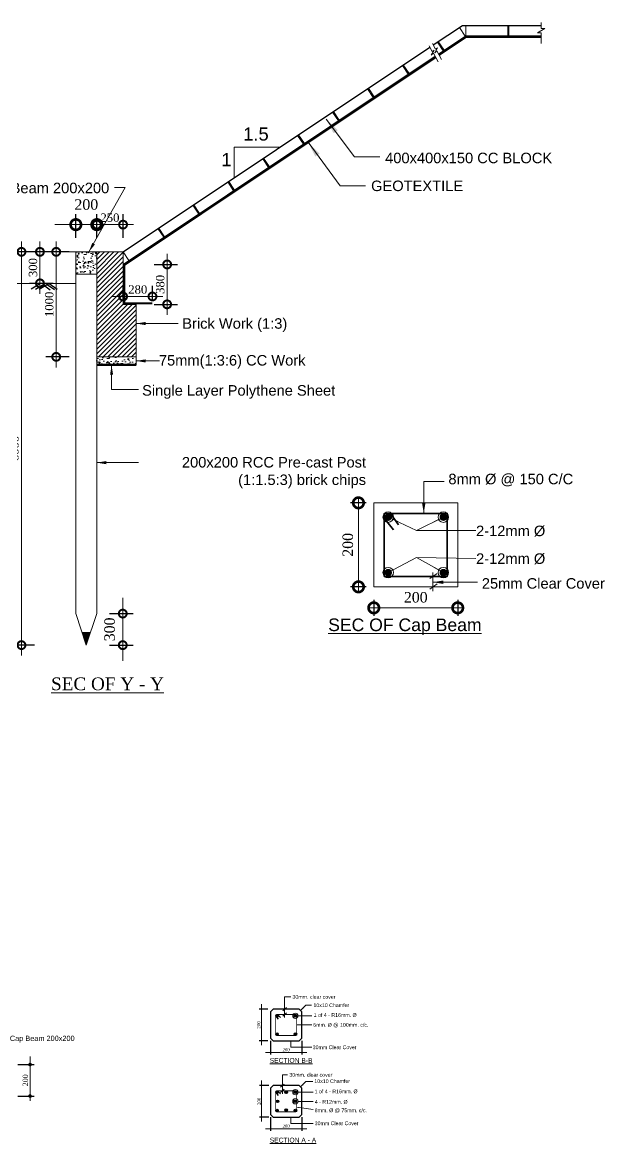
# Model space of a CAD drawing. Header units: millimetres. Extents: x -68595 to 8963, y 185076 to 197058.
# Drawn here: x -16669 to -11122, y 185174 to 195850 of the extents above; entities that cross this region are included whole.
import ezdxf

# ---------------------------------------------------------------- set-up
doc = ezdxf.new("R2010")
doc.units = ezdxf.units.MM
doc.header["$LTSCALE"] = 150
doc.header["$PDMODE"] = 35
for name, color, linetype, lineweight in [('Ber', 12, 'Continuous', 30), ('Dimision', 4, 'Continuous', 9), ('Hatching', 35, 'Continuous', 18), ('Rod', 12, 'Continuous', 35), ('Structue', 7, 'Continuous', 18), ('Text', 7, 'Continuous', 15)]:
    doc.layers.add(name, color=color, linetype=linetype, lineweight=lineweight)
doc.layers.add('Ber-1', color=12, linetype='Continuous')
doc.layers.add('Pile', color=7, linetype='Continuous')
doc.styles.add('AR', font='arial.ttf', dxfattribs={"width": 0.85})
doc.styles.add('ROMANS', font='arial.ttf', dxfattribs={"height": 200})
doc.styles.get("Standard").update_dxf_attribs({"font": 'times.ttf'})
doc.dimstyles.new('ISO-25', dxfattribs={"dimtxt": 75, "dimasz": 50, "dimexe": 75, "dimexo": 45.625, "dimgap": 20, "dimtad": 1, "dimtoh": 1, "dimdec": 1, "dimdsep": 46, "dimtxsty": 'Standard', "dimblk": 'DOT', "dimcen": 300, "dimclrd": 256, "dimclre": 256, "dimclrt": 256, "dimadec": 0, "dimazin": 0, "dimtfac": 1, "dimtdec": 1, "dimtix": 1, "dimtmove": 0, "dimatfit": 3, "dimfxl": 75, "dimlwd": -1, "dimarcsym": 0})

# ---------------------------------------------------------------- blocks, each defined once
blk = doc.blocks.new('_DotSmall')
at = {"color": 0, "linetype": 'ByBlock', "const_width": 0.5}
blk.add_lwpolyline([(-0.0625, 0, 1), (0.0625, 0, 1)], format="xyb", close=True, dxfattribs=at)
blk = doc.blocks.new('*D40')
at = {"layer": 'Defpoints', "color": 0, "transparency": 16777216}
for p in [(-16160, 193924), (-16160, 193665), (-15960, 193665)]:
    blk.add_point(p, dxfattribs=at)
at = {"layer": 'Dimision', "lineweight": -2, "transparency": 16777216}
for p, q in [((-16160, 193799), (-16160, 194024)), ((-15960, 193799), (-15960, 194024))]:
    blk.add_line(p, q, dxfattribs=at)
at = {"layer": 'Dimision', "transparency": 16777216}
for p, q in [((-16160, 193924), (-16360, 193924)), ((-15960, 193924), (-16160, 193924)), ((-15960, 193924), (-15760, 193924))]:
    blk.add_line(p, q, dxfattribs=at)
at = {"layer": 'Dimision', "transparency": 16777216, "xscale": 200, "yscale": 200, "zscale": 200}
blk.add_blockref('_DotSmall', (-16160, 193924), dxfattribs=at)
at = {"layer": 'Dimision', "transparency": 16777216, "xscale": 200, "yscale": 200, "zscale": 200, "rotation": 180}
blk.add_blockref('_DotSmall', (-15960, 193924), dxfattribs=at)
at = {"layer": 'Dimision', "transparency": 16777216, "insert": (-16060, 194115), "char_height": 100, "attachment_point": 5}
blk.add_mtext('200', dxfattribs=at)
blk = doc.blocks.new('*D57')
at = {"layer": 'Defpoints', "color": 0, "transparency": 16777216}
for p in [(-15710, 193924), (-15960, 193665), (-15710, 193665)]:
    blk.add_point(p, dxfattribs=at)
at = {"layer": 'Dimision', "lineweight": -2, "transparency": 16777216}
for p, q in [((-15960, 193799), (-15960, 194024)), ((-15710, 193799), (-15710, 194024))]:
    blk.add_line(p, q, dxfattribs=at)
at = {"layer": 'Dimision', "transparency": 16777216}
blk.add_line((-16060, 193924), (-15610, 193924), dxfattribs=at)
at = {"layer": 'Dimision', "transparency": 16777216, "xscale": 150, "yscale": 150, "zscale": 150, "rotation": 180}
blk.add_blockref('_DotSmall', (-15960, 193924), dxfattribs=at)
at = {"layer": 'Dimision', "transparency": 16777216, "xscale": 150, "yscale": 150, "zscale": 150}
blk.add_blockref('_DotSmall', (-15710, 193924), dxfattribs=at)
at = {"layer": 'Dimision', "transparency": 16777216, "insert": (-15835, 193990), "char_height": 80, "attachment_point": 5}
blk.add_mtext('250', dxfattribs=at)
blk = doc.blocks.new('_Dot')
at = {"color": 0, "linetype": 'ByBlock', "lineweight": -2}
blk.add_line((-0.5, 0), (-1, 0), dxfattribs=at)
at = {"color": 0, "linetype": 'ByBlock', "const_width": 0.5}
blk.add_lwpolyline([(-0.25, 0, 1), (0.25, 0, 1)], format="xyb", close=True, dxfattribs=at)
blk = doc.blocks.new('*D54')
at = {"layer": 'Defpoints', "color": 0, "transparency": 16777216}
for p in [(-16000, 193665), (-16347, 192665), (-16000, 192665)]:
    blk.add_point(p, dxfattribs=at)
at = {"layer": 'Dimision', "lineweight": -2, "transparency": 16777216}
for p, q in [((-16222, 193665), (-16447, 193665)), ((-16222, 192665), (-16447, 192665))]:
    blk.add_line(p, q, dxfattribs=at)
at = {"layer": 'Dimision', "transparency": 16777216}
blk.add_line((-16347, 193765), (-16347, 192565), dxfattribs=at)
at = {"layer": 'Dimision', "transparency": 16777216, "xscale": 150, "yscale": 150, "zscale": 150}
for p, rotation in [((-16347, 193665), 90), ((-16347, 192665), 270)]:
    blk.add_blockref('_DotSmall', p, dxfattribs=dict(at, rotation=rotation))
at = {"layer": 'Dimision', "transparency": 16777216, "insert": (-16413, 193165), "char_height": 80, "attachment_point": 5, "rotation": 90}
blk.add_mtext('1000', dxfattribs=at)
blk = doc.blocks.new('*D45')
at = {"layer": 'Defpoints', "color": 0, "transparency": 16777216}
for p in [(-15960, 190220), (-16060, 189920), (-15713, 189920)]:
    blk.add_point(p, dxfattribs=at)
at = {"layer": 'Dimision', "transparency": 16777216}
for p, q in [((-15713, 190220), (-15713, 190370)), ((-15713, 190220), (-15713, 189920)), ((-15713, 189920), (-15713, 189770))]:
    blk.add_line(p, q, dxfattribs=at)
at = {"layer": 'Dimision', "lineweight": -2, "transparency": 16777216}
for p, q in [((-15838, 190220), (-15613, 190220)), ((-15838, 189920), (-15613, 189920))]:
    blk.add_line(p, q, dxfattribs=at)
at = {"layer": 'Dimision', "transparency": 16777216, "xscale": 150, "yscale": 150, "zscale": 150}
for p, rotation in [((-15713, 190220), 270), ((-15713, 189920), 90)]:
    blk.add_blockref('_DotSmall', p, dxfattribs=dict(at, rotation=rotation))
at = {"layer": 'Dimision', "transparency": 16777216, "insert": (-15838, 190070), "char_height": 100, "attachment_point": 5, "rotation": 90}
blk.add_mtext('300', dxfattribs=at)
blk = doc.blocks.new('*D46')
at = {"layer": 'Defpoints', "color": 0, "transparency": 16777216}
for p in [(-16171, 193665), (-16502, 193365), (-16171, 193365)]:
    blk.add_point(p, dxfattribs=at)
at = {"layer": 'Dimision', "lineweight": -2, "transparency": 16777216}
for p, q in [((-16377, 193665), (-16602, 193665)), ((-16377, 193365), (-16602, 193365))]:
    blk.add_line(p, q, dxfattribs=at)
at = {"layer": 'Dimision', "transparency": 16777216}
blk.add_line((-16502, 193765), (-16502, 193265), dxfattribs=at)
at = {"layer": 'Dimision', "transparency": 16777216, "xscale": 150, "yscale": 150, "zscale": 150}
for p, rotation in [((-16502, 193665), 90), ((-16502, 193365), 270)]:
    blk.add_blockref('_DotSmall', p, dxfattribs=dict(at, rotation=rotation))
at = {"layer": 'Dimision', "transparency": 16777216, "insert": (-16568, 193515), "char_height": 80, "attachment_point": 5, "rotation": 90}
blk.add_mtext('300', dxfattribs=at)
blk = doc.blocks.new('*D50')
at = {"layer": 'Defpoints', "color": 0, "transparency": 16777216}
for p in [(-16304, 193665), (-16678, 189920), (-16304, 189920)]:
    blk.add_point(p, dxfattribs=at)
at = {"layer": 'Dimision', "lineweight": -2, "transparency": 16777216}
for p, q in [((-16553, 193665), (-16778, 193665)), ((-16553, 189920), (-16778, 189920))]:
    blk.add_line(p, q, dxfattribs=at)
at = {"layer": 'Dimision', "transparency": 16777216}
blk.add_line((-16678, 193765), (-16678, 189820), dxfattribs=at)
at = {"layer": 'Dimision', "transparency": 16777216, "xscale": 150, "yscale": 150, "zscale": 150}
for p, rotation in [((-16678, 193665), 90), ((-16678, 189920), 270)]:
    blk.add_blockref('_DotSmall', p, dxfattribs=dict(at, rotation=rotation))
at = {"layer": 'Dimision', "transparency": 16777216, "insert": (-16744, 191792), "char_height": 80, "attachment_point": 5, "rotation": 90}
blk.add_mtext('6000', dxfattribs=at)
blk = doc.blocks.new('*D56')
at = {"layer": 'Defpoints', "color": 0, "ltscale": 10, "transparency": 16777216}
for p in [(-13321, 190475), (-12521, 190475), (-13321, 190275)]:
    blk.add_point(p, dxfattribs=at)
at = {"layer": 'Dimision', "ltscale": 10, "transparency": 16777216}
blk.add_line((-12461, 190275), (-13381, 190275), dxfattribs=at)
at = {"layer": 'Dimision', "lineweight": -2, "ltscale": 10, "transparency": 16777216}
for p, q in [((-13321, 190350), (-13321, 190200)), ((-12521, 190350), (-12521, 190200))]:
    blk.add_line(p, q, dxfattribs=at)
at = {"layer": 'Dimision', "ltscale": 10, "transparency": 16777216, "xscale": 200, "yscale": 200, "zscale": 200, "rotation": 180}
blk.add_blockref('_DotSmall', (-13321, 190275), dxfattribs=at)
at = {"layer": 'Dimision', "ltscale": 10, "transparency": 16777216, "xscale": 200, "yscale": 200, "zscale": 200}
blk.add_blockref('_DotSmall', (-12521, 190275), dxfattribs=at)
at = {"layer": 'Dimision', "ltscale": 10, "transparency": 16777216, "insert": (-12921, 190375), "char_height": 100, "attachment_point": 5}
blk.add_mtext('200', dxfattribs=at)
blk = doc.blocks.new('*D59')
at = {"layer": 'Defpoints', "color": 0, "ltscale": 10, "transparency": 16777216}
for p in [(-13321, 191275), (-13467, 190475), (-13321, 190475)]:
    blk.add_point(p, dxfattribs=at)
at = {"layer": 'Dimision', "ltscale": 10, "transparency": 16777216}
blk.add_line((-13467, 191335), (-13467, 190415), dxfattribs=at)
at = {"layer": 'Dimision', "lineweight": -2, "ltscale": 10, "transparency": 16777216}
for p, q in [((-13392, 191275), (-13542, 191275)), ((-13392, 190475), (-13542, 190475))]:
    blk.add_line(p, q, dxfattribs=at)
at = {"layer": 'Dimision', "ltscale": 10, "transparency": 16777216, "xscale": 200, "yscale": 200, "zscale": 200}
for p, rotation in [((-13467, 191275), 90), ((-13467, 190475), 270)]:
    blk.add_blockref('_DotSmall', p, dxfattribs=dict(at, rotation=rotation))
at = {"layer": 'Dimision', "ltscale": 10, "transparency": 16777216, "insert": (-13568, 190875), "char_height": 100, "attachment_point": 5, "rotation": 90}
blk.add_mtext('200', dxfattribs=at)
blk = doc.blocks.new('*D65')
at = {"layer": 'Defpoints', "color": 0, "ltscale": 5, "transparency": 16777216}
for p in [(-16763, 185926), (-16763, 185626), (-16596, 185626)]:
    blk.add_point(p, dxfattribs=at)
at = {"layer": 'Dimision', "lineweight": -2, "ltscale": 5, "transparency": 16777216}
for p, q in [((-16713, 185926), (-16556, 185926)), ((-16713, 185626), (-16556, 185626))]:
    blk.add_line(p, q, dxfattribs=at)
at = {"layer": 'Dimision', "ltscale": 5, "transparency": 16777216}
blk.add_line((-16596, 185891), (-16596, 185661), dxfattribs=at)
at = {"layer": 'Dimision', "ltscale": 5, "transparency": 16777216, "xscale": 35, "yscale": 35, "zscale": 35}
for p, rotation in [((-16596, 185926), 90), ((-16596, 185626), 270)]:
    blk.add_blockref('_Dot', p, dxfattribs=dict(at, rotation=rotation))
at = {"layer": 'Dimision', "ltscale": 5, "transparency": 16777216, "insert": (-16641, 185776), "char_height": 50, "attachment_point": 5, "rotation": 90}
blk.add_mtext('200', dxfattribs=at)
blk = doc.blocks.new('*D68')
at = {"layer": 'Defpoints', "color": 0, "ltscale": 5, "transparency": 16777216}
for p in [(-14282, 186453), (-14392, 186153), (-14282, 186153)]:
    blk.add_point(p, dxfattribs=at)
at = {"layer": 'Dimision', "lineweight": -2, "ltscale": 5, "transparency": 16777216}
for p, q in [((-14332, 186453), (-14412, 186453)), ((-14332, 186153), (-14412, 186153))]:
    blk.add_line(p, q, dxfattribs=at)
at = {"layer": 'Dimision', "ltscale": 5, "transparency": 16777216}
blk.add_line((-14392, 186438), (-14392, 186168), dxfattribs=at)
at = {"layer": 'Dimision', "ltscale": 5, "transparency": 16777216, "xscale": 15, "yscale": 15, "zscale": 15}
for p, rotation in [((-14392, 186453), 90), ((-14392, 186153), 270)]:
    blk.add_blockref('_Dot', p, dxfattribs=dict(at, rotation=rotation))
at = {"layer": 'Dimision', "ltscale": 5, "transparency": 16777216, "insert": (-14418, 186303), "char_height": 30, "attachment_point": 5, "rotation": 90}
blk.add_mtext('200', dxfattribs=at)
blk = doc.blocks.new('*D69')
at = {"layer": 'Defpoints', "color": 0, "ltscale": 5, "transparency": 16777216}
for p in [(-14306, 186203), (-14006, 186203), (-14006, 186042)]:
    blk.add_point(p, dxfattribs=at)
at = {"layer": 'Dimision', "lineweight": -2, "ltscale": 5, "transparency": 16777216}
for p, q in [((-14306, 186153), (-14306, 186022)), ((-14006, 186153), (-14006, 186022))]:
    blk.add_line(p, q, dxfattribs=at)
at = {"layer": 'Dimision', "ltscale": 5, "transparency": 16777216}
blk.add_line((-14291, 186042), (-14021, 186042), dxfattribs=at)
at = {"layer": 'Dimision', "ltscale": 5, "transparency": 16777216, "xscale": 15, "yscale": 15, "zscale": 15, "rotation": 180}
blk.add_blockref('_Dot', (-14306, 186042), dxfattribs=at)
at = {"layer": 'Dimision', "ltscale": 5, "transparency": 16777216, "xscale": 15, "yscale": 15, "zscale": 15}
blk.add_blockref('_Dot', (-14006, 186042), dxfattribs=at)
at = {"layer": 'Dimision', "ltscale": 5, "transparency": 16777216, "insert": (-14156, 186067), "char_height": 30, "attachment_point": 5}
blk.add_mtext('200', dxfattribs=at)
blk = doc.blocks.new('*D70')
at = {"layer": 'Defpoints', "color": 0, "ltscale": 5, "transparency": 16777216}
for p in [(-14271, 185726), (-14390, 185426), (-14271, 185426)]:
    blk.add_point(p, dxfattribs=at)
at = {"layer": 'Dimision', "lineweight": -2, "ltscale": 5, "transparency": 16777216}
for p, q in [((-14321, 185726), (-14410, 185726)), ((-14321, 185426), (-14410, 185426))]:
    blk.add_line(p, q, dxfattribs=at)
at = {"layer": 'Dimision', "ltscale": 5, "transparency": 16777216}
blk.add_line((-14390, 185711), (-14390, 185441), dxfattribs=at)
at = {"layer": 'Dimision', "ltscale": 5, "transparency": 16777216, "xscale": 15, "yscale": 15, "zscale": 15}
for p, rotation in [((-14390, 185726), 90), ((-14390, 185426), 270)]:
    blk.add_blockref('_Dot', p, dxfattribs=dict(at, rotation=rotation))
at = {"layer": 'Dimision', "ltscale": 5, "transparency": 16777216, "insert": (-14415, 185576), "char_height": 30, "attachment_point": 5, "rotation": 90}
blk.add_mtext('200', dxfattribs=at)
blk = doc.blocks.new('*D71')
at = {"layer": 'Defpoints', "color": 0, "ltscale": 5, "transparency": 16777216}
for p in [(-14306, 185476), (-14006, 185476), (-14006, 185315)]:
    blk.add_point(p, dxfattribs=at)
at = {"layer": 'Dimision', "lineweight": -2, "ltscale": 5, "transparency": 16777216}
for p, q in [((-14306, 185426), (-14306, 185295)), ((-14006, 185426), (-14006, 185295))]:
    blk.add_line(p, q, dxfattribs=at)
at = {"layer": 'Dimision', "ltscale": 5, "transparency": 16777216}
blk.add_line((-14291, 185315), (-14021, 185315), dxfattribs=at)
at = {"layer": 'Dimision', "ltscale": 5, "transparency": 16777216, "xscale": 15, "yscale": 15, "zscale": 15, "rotation": 180}
blk.add_blockref('_Dot', (-14306, 185315), dxfattribs=at)
at = {"layer": 'Dimision', "ltscale": 5, "transparency": 16777216, "xscale": 15, "yscale": 15, "zscale": 15}
blk.add_blockref('_Dot', (-14006, 185315), dxfattribs=at)
at = {"layer": 'Dimision', "ltscale": 5, "transparency": 16777216, "insert": (-14156, 185340), "char_height": 30, "attachment_point": 5}
blk.add_mtext('200', dxfattribs=at)
blk = doc.blocks.new('*D75')
at = {"layer": 'Defpoints', "color": 0, "transparency": 16777216}
for p in [(-15697, 193545), (-15697, 193165), (-15290, 193165)]:
    blk.add_point(p, dxfattribs=at)
at = {"layer": 'Dimision', "transparency": 16777216}
blk.add_line((-15290, 193645), (-15290, 193065), dxfattribs=at)
at = {"layer": 'Dimision', "lineweight": -2, "transparency": 16777216}
for p, q in [((-15415, 193545), (-15190, 193545)), ((-15415, 193165), (-15190, 193165))]:
    blk.add_line(p, q, dxfattribs=at)
at = {"layer": 'Dimision', "transparency": 16777216, "xscale": 150, "yscale": 150, "zscale": 150}
for p, rotation in [((-15290, 193545), 90), ((-15290, 193165), 270)]:
    blk.add_blockref('_DotSmall', p, dxfattribs=dict(at, rotation=rotation))
at = {"layer": 'Dimision', "transparency": 16777216, "insert": (-15356, 193355), "char_height": 80, "attachment_point": 5, "rotation": 90}
blk.add_mtext('380', dxfattribs=at)
blk = doc.blocks.new('*D76')
at = {"layer": 'Defpoints', "color": 0, "transparency": 16777216}
for p in [(-15430, 193240), (-15710, 193175), (-15430, 193175)]:
    blk.add_point(p, dxfattribs=at)
at = {"layer": 'Dimision', "lineweight": -2, "transparency": 16777216}
for p, q in [((-15710, 193200), (-15710, 193340)), ((-15430, 193200), (-15430, 193340))]:
    blk.add_line(p, q, dxfattribs=at)
at = {"layer": 'Dimision', "transparency": 16777216}
blk.add_line((-15810, 193240), (-15330, 193240), dxfattribs=at)
at = {"layer": 'Dimision', "transparency": 16777216, "xscale": 150, "yscale": 150, "zscale": 150, "rotation": 180}
blk.add_blockref('_DotSmall', (-15710, 193240), dxfattribs=at)
at = {"layer": 'Dimision', "transparency": 16777216, "xscale": 150, "yscale": 150, "zscale": 150}
blk.add_blockref('_DotSmall', (-15430, 193240), dxfattribs=at)
at = {"layer": 'Dimision', "transparency": 16777216, "insert": (-15570, 193306), "char_height": 80, "attachment_point": 5}
blk.add_mtext('280', dxfattribs=at)

msp = doc.modelspace()

# ---------------------------------------------------------------- hatches: boundary and pattern name
at = {"layer": 'Ber', "ltscale": 5}
for points in [[(-14230.74, 186390.39, 1), (-14255.74, 186390.39, 1)], [(-14055.74, 186390.39, 1), (-14080.74, 186390.39, 1)], [(-14230.74, 186215.39, 1), (-14255.74, 186215.39, 1)], [(-14055.74, 186215.39, 1), (-14080.74, 186215.39, 1)], [(-14230.74, 185663.42, 1), (-14255.74, 185663.42, 1)], [(-14143.24, 185658.32, 1), (-14168.24, 185658.32, 1)], [(-14055.74, 185663.42, 1), (-14080.74, 185663.42, 1)], [(-14226.78, 185575.92, 1), (-14251.78, 185575.92, 1)], [(-14060.84, 185575.92, 1), (-14085.84, 185575.92, 1)], [(-14230.74, 185488.42, 1), (-14255.74, 185488.42, 1)], [(-14143.24, 185493.52, 1), (-14168.24, 185493.52, 1)], [(-14055.74, 185488.42, 1), (-14080.74, 185488.42, 1)]]:
    msp.add_hatch(color=256, dxfattribs=at).paths.add_polyline_path(points)
at = {"layer": 'Dimision', "ltscale": 10}
h = msp.add_hatch(color=256, dxfattribs=at)
h.dxf.hatch_style = 1
h.paths.add_polyline_path([(-16019.94, 190041.37), (-16100.97, 190041.37), (-16060.45, 189919.81)])
at = {"layer": 'Hatching', "ltscale": 10}
h = msp.add_hatch(dxfattribs=at)
h.set_pattern_fill('AR-CONC', color=256, scale=0.5, style=0)
h.set_pattern_definition([(50, (46493.17, -42462.21), (91.092334, -7.969543), [9.525, -104.775]), (355, (46493.17, -42462.21), (-17.62171, 95.528423), [7.62, -83.820292]), (100.451445, (46500.76, -42462.87), (73.470624, 87.558876), [8.095004, -89.045122]), (46.1842, (46493.17, -42436.81), (135.53952, -21.021164), [14.2875, -157.1625]), (96.63556, (46504.46, -42438.56), (118.70207, 123.71306), [12.14251, -133.567804]), (351.18415, (46493.17, -42436.8), (118.70207, 123.71306), [11.42998, -125.729866]), (21, (46505.87, -42443.16), (75.807196, -51.1326), [9.525, -104.775]), (326, (46505.87, -42443.16), (30.901014, 92.093983), [7.62, -83.82]), (71.451445, (46512.185, -42447.42), (106.70821, 40.961384), [8.095004, -89.04497]), (37.5, (46493.168, -42462.206), (1.5443016, 42.2775194), [0, -82.804, 0, -85.09, 0, -84.1375]), (7.5, (46493.17, -42462.206), (33.409831, 50.090287), [0, -48.514, 0, -80.899, 0, -32.0675]), (327.5, (46464.847, -42462.206), (67.7952976, -2.864372), [0, -31.75, 0, -99.06, 0, -131.445]), (317.5, (46452.15, -42462.206), (74.06459, 12.713246), [0, -41.275, 0, -65.786, 0, -93.345])])
h.paths.add_polyline_path([(-15960.45, 193664.54), (-16160.45, 193664.54), (-16160.45, 193453.98), (-15960.45, 193453.98)])
h = msp.add_hatch(dxfattribs=at)
h.set_pattern_fill('ANSI31', color=256, scale=10, style=0)
h.set_pattern_definition([(45, (31301.492, -41171.98), (-22.4506403, 22.4506403), [])])
h.paths.add_polyline_path([(-15585.45, 193164.54), (-15710.45, 193164.54), (-15710.45, 193664.54), (-15960.45, 193664.54), (-15960.45, 192664.54), (-15585.45, 192664.54)])
h = msp.add_hatch(dxfattribs=at)
h.set_pattern_fill('AR-CONC', color=256, scale=0.5, style=0)
h.set_pattern_definition([(50, (32052.58, -40821.34), (91.092334, -7.969543), [9.525, -104.775]), (355, (32052.58, -40821.34), (-17.62171, 95.528423), [7.62, -83.820292]), (100.451445, (32060.17, -40822.005), (73.470624, 87.558876), [8.095004, -89.045122]), (46.1842, (32052.58, -40795.94), (135.53952, -21.021164), [14.2875, -157.1625]), (96.63556, (32063.87, -40797.69), (118.70207, 123.71306), [12.14251, -133.567804]), (351.18415, (32052.58, -40795.94), (118.70207, 123.71306), [11.42998, -125.729866]), (21, (32065.28, -40802.29), (75.807196, -51.1326), [9.525, -104.775]), (326, (32065.28, -40802.29), (30.901014, 92.093983), [7.62, -83.82]), (71.451445, (32071.596, -40806.55), (106.70821, 40.961384), [8.095004, -89.04497]), (37.5, (32052.578, -40821.34), (1.5443016, 42.2775194), [0, -82.804, 0, -85.09, 0, -84.1375]), (7.5, (32052.58, -40821.34), (33.409831, 50.090287), [0, -48.514, 0, -80.899, 0, -32.0675]), (327.5, (32024.257, -40821.34), (67.7952976, -2.864372), [0, -31.75, 0, -99.06, 0, -131.445]), (317.5, (32011.56, -40821.34), (74.06459, 12.713246), [0, -41.275, 0, -65.786, 0, -93.345])])
h.paths.add_polyline_path([(-15585.45, 192589.54), (-15585.45, 192664.54), (-15960.45, 192664.54), (-15960.45, 192589.54)])

# ---------------------------------------------------------------- linework, layer by layer
at = {"layer": 'Ber', "ltscale": 5}
for centre in [(-14243.24, 186390.39), (-14068.24, 186390.39), (-14243.24, 186215.39), (-14068.24, 186215.39), (-14243.24, 185663.42), (-14155.74, 185663.42), (-14068.24, 185663.42), (-14239.28, 185575.92), (-14073.34, 185575.92), (-14243.24, 185488.42), (-14155.74, 185493.52), (-14068.24, 185488.42)]:
    msp.add_circle(centre, 12.5, dxfattribs=at)
at = {"layer": 'Ber-1', "ltscale": 5}
for p, q in [((-14237.86, 186402.89), (-14211.13, 186373.87)), ((-14255.74, 186386.15), (-14231.85, 186357.58)), ((-14255.74, 185659.18), (-14231.85, 185630.62)), ((-14237.86, 185675.92), (-14211.13, 185646.91))]:
    msp.add_line(p, q, dxfattribs=at)
at = {"layer": 'Ber-1', "ltscale": 5, "const_width": 8}
for points in [[(-14243.24, 186202.89), (-14068.24, 186202.89, 0.41421356), (-14055.74, 186215.39), (-14055.74, 186390.39, 0.41421356), (-14068.24, 186402.89), (-14243.24, 186402.89, 0.41421356), (-14255.74, 186390.39), (-14255.74, 186215.39, 0.41421356)], [(-14243.24, 185475.92), (-14068.24, 185475.92, 0.41421356), (-14055.74, 185488.42), (-14055.74, 185663.42, 0.41421356), (-14068.24, 185675.92), (-14243.24, 185675.92, 0.41421356), (-14255.74, 185663.42), (-14255.74, 185488.42, 0.41421356)]]:
    msp.add_lwpolyline(points, format="xyb", close=True, dxfattribs=at)
at = {"layer": 'Dimision'}
for p, q in [((-14214.89, 194661.58), (-14652.71, 194661.58)), ((-14652.71, 194661.58), (-14652.71, 194369.7))]:
    msp.add_line(p, q, dxfattribs=at)
at = {"layer": 'Dimision', "ltscale": 10}
msp.add_line((-16100.97, 190041.37), (-16019.94, 190041.37), dxfattribs=at)
at = {"layer": 'Dimision', "ltscale": 5}
for p, q in [((-14392.39, 186452.89), (-14392.39, 186499.88)), ((-14043.16, 186390.39), (-13912.63, 186390.39)), ((-14392.39, 186152.89), (-14392.39, 186110.67)), ((-16595.83, 185925.5), (-16595.83, 186002.23)), ((-14305.74, 186041.74), (-14353.35, 186041.74)), ((-14005.74, 186041.74), (-13959.34, 186041.74)), ((-14389.93, 185725.92), (-14389.93, 185772.91)), ((-14043.16, 185663.42), (-13899.01, 185663.42)), ((-16595.83, 185625.5), (-16595.83, 185579.48)), ((-14043.16, 185575.92), (-13897.97, 185575.92)), ((-14389.93, 185425.92), (-14389.93, 185383.7)), ((-14305.74, 185314.77), (-14353.35, 185314.77)), ((-14005.74, 185314.77), (-13959.34, 185314.77))]:
    msp.add_line(p, q, dxfattribs=at)
at = {"layer": 'Dimision', "ltscale": 10}
for points in [[(-15960.45, 190219.86), (-15960.45, 193664.54), (-16160.45, 193664.54), (-16160.45, 190219.86)], [(-16160.45, 190219.86), (-16060.45, 189919.81)], [(-15960.45, 190219.86), (-16060.45, 189919.81)]]:
    msp.add_lwpolyline(points, dxfattribs=at)
at = {"layer": 'Dimision'}
for points in [[(-12718.41, 190601.65), (-12785.89, 190555.44)], [(-12757.53, 190612.13), (-12757.53, 190435.35)], [(-12717.98, 190503.4), (-12787.63, 190453.13)]]:
    msp.add_lwpolyline(points, dxfattribs=at)
at = {"layer": 'Dimision', "ltscale": 5}
for points in [[(-14170.43, 186375.33), (-14170.43, 186569.67), (-14109.99, 186569.67)], [(-14187.02, 186437.63), (-14153.93, 186467.97)], [(-14186.97, 186387.72), (-14153.89, 186418.06)], [(-14018.24, 186440.39), (-13967.56, 186490.42), (-13914.72, 186490.42)], [(-14191.81, 185648.37), (-14191.81, 185828.21), (-14143.11, 185828.21)], [(-14018.24, 185713.42), (-13967.56, 185763.45), (-13901.1, 185763.45)], [(-14208.4, 185710.66), (-14175.32, 185741)], [(-14208.36, 185660.75), (-14175.27, 185691.09)]]:
    msp.add_lwpolyline(points, dxfattribs=at)
for points in [[(-14018.24, 186440.39, 0, 14, 0), (-13995.69, 186462.66, 14, 14, 0)], [(-14018.24, 185713.42, 0, 14, 0), (-13995.69, 185735.69, 14, 14, 0)]]:
    msp.add_lwpolyline(points, format="xyseb", dxfattribs=at)
for centre in [(-14068.24, 186390.39), (-14068.24, 185663.42), (-14068.24, 185575.92)]:
    msp.add_circle(centre, 25.08, dxfattribs=at)
at = {"layer": 'Hatching', "linetype": 'Continuous', "lineweight": 25}
for p, q in [((-16497.68, 193364.7), (-16585.7, 193308)), ((-16449.73, 193364.6), (-16543.08, 193305.26)), ((-16415.1, 193364.54), (-16510.85, 193305.22)), ((-16454.54, 193340.1), (-16405.22, 193304.09)), ((-16432.79, 193353.57), (-16363.01, 193304.92)), ((-16415.1, 193364.54), (-16337.3, 193310.38))]:
    msp.add_line(p, q, dxfattribs=at)
at = {"layer": 'Pile', "ltscale": 5}
for points in [[(-14280.74, 186152.89), (-14030.74, 186152.89), (-14005.74, 186177.89), (-14005.74, 186427.89), (-14030.74, 186452.89), (-14280.74, 186452.89), (-14305.74, 186427.89), (-14305.74, 186177.89)], [(-14280.74, 185425.92), (-14030.74, 185425.92), (-14005.74, 185450.92), (-14005.74, 185700.92), (-14030.74, 185725.92), (-14280.74, 185725.92), (-14305.74, 185700.92), (-14305.74, 185450.92)]]:
    msp.add_lwpolyline(points, close=True, dxfattribs=at)
at = {"layer": 'Rod', "ltscale": 3}
for p, q in [((-13220.72, 191128.08), (-13133.76, 191017.13)), ((-13161.96, 191174.86), (-13084.91, 191066.19))]:
    msp.add_line(p, q, dxfattribs=at)
msp.add_lwpolyline([(-13220.72, 190574.86), (-12620.72, 190574.86), (-12620.72, 191174.86), (-13220.72, 191174.86)], close=True, dxfattribs=at)
at = {"layer": 'Rod', "ltscale": 10, "const_width": 35.78}
for points in [[(-13201.16, 191139.13, -1), (-13165.38, 191139.13, -1)], [(-12640.28, 191139.13, 1), (-12676.06, 191139.13, 1)], [(-13201.16, 190610.6, 1), (-13165.38, 190610.6, 1)], [(-12640.28, 190610.6, -1), (-12676.06, 190610.6, -1)]]:
    msp.add_lwpolyline(points, format="xyb", close=True, dxfattribs=at)
at = {"layer": 'Structue', "lineweight": 30, "ltscale": 3}
for p, q in [((-12754.68, 195635.05), (-12474.84, 195821.61)), ((-12474.84, 195821.61), (-11726.24, 195821.61)), ((-12703.81, 195548.78), (-12444.56, 195721.61)), ((-12444.56, 195721.61), (-11726.24, 195721.61)), ((-15710.45, 193664.54), (-12787.64, 195613.08)), ((-15710.45, 193544.35), (-12736.76, 195526.81))]:
    msp.add_line(p, q, dxfattribs=at)
at = {"layer": 'Structue', "ltscale": 3}
for p, q in [((-12505.42, 195801.23), (-12449.95, 195718.02)), ((-12443.36, 195709.94), (-12443.36, 195821.61)), ((-12043.36, 195709.94), (-12043.36, 195821.61)), ((-12033.36, 195709.94), (-12033.36, 195821.61)), ((-12715.07, 195661.46), (-12659.6, 195578.25)), ((-12706.75, 195667), (-12651.28, 195583.8)), ((-13047.89, 195439.58), (-12992.42, 195356.37)), ((-13039.57, 195445.12), (-12984.1, 195361.92)), ((-13380.71, 195217.7), (-13325.24, 195134.49)), ((-13372.39, 195223.24), (-13316.92, 195140.04)), ((-13713.53, 194995.82), (-13658.06, 194912.61)), ((-13705.21, 195001.36), (-13649.74, 194918.16)), ((-14046.35, 194773.94), (-13990.88, 194690.73)), ((-14038.03, 194779.48), (-13982.56, 194696.28)), ((-14379.17, 194552.06), (-14323.7, 194468.85)), ((-14379.17, 194552.06), (-14323.7, 194468.85)), ((-14370.85, 194557.6), (-14315.38, 194474.4)), ((-14711.99, 194330.18), (-14656.52, 194246.97)), ((-14703.67, 194335.72), (-14648.2, 194252.52)), ((-15044.81, 194108.3), (-14989.34, 194025.09)), ((-15036.49, 194113.84), (-14981.02, 194030.64)), ((-15377.63, 193886.42), (-15322.16, 193803.21)), ((-15369.31, 193891.96), (-15313.84, 193808.76)), ((-15710.45, 193664.54), (-15960.45, 193664.54)), ((-15960.45, 193664.54), (-15960.45, 192589.54)), ((-15710.45, 193664.54), (-15654.98, 193581.33)), ((-15710.45, 193664.54), (-15710.45, 193164.54)), ((-15585.45, 193164.54), (-15710.45, 193164.54)), ((-15585.45, 193164.54), (-15585.45, 192589.54)), ((-15960.45, 192664.54), (-15585.45, 192664.54))]:
    msp.add_line(p, q, dxfattribs=at)
at = {"layer": 'Structue', "linetype": 'Continuous'}
for p, q in [((-15960.45, 193453.98), (-16160.45, 193453.98)), ((-16160.45, 193364.54), (-17222.73, 193364.54))]:
    msp.add_line(p, q, dxfattribs=at)
at = {"layer": 'Structue', "lineweight": 50, "ltscale": 3}
msp.add_line((-15960.45, 192589.54), (-15585.45, 192589.54), dxfattribs=at)
at = {"layer": 'Structue', "linetype": 'Continuous'}
msp.add_lwpolyline([(-11726.24, 195849.55), (-11726.24, 195791.53), (-11690.22, 195791.53), (-11759.95, 195751.08), (-11726.37, 195751.08), (-11726.37, 195649.16)], dxfattribs=at)
at = {"layer": 'Structue', "lineweight": 30, "ltscale": 3, "const_width": 20}
for points in [[(-12698.7, 195539.72), (-12443.36, 195709.94)], [(-12444.56, 195709.94), (-11726.24, 195709.94)], [(-15696.89, 193540.92), (-12731.66, 195517.75)], [(-15696.89, 193544.79), (-15696.89, 193164.79)], [(-15710.45, 193174.99), (-15430.45, 193174.99)]]:
    msp.add_lwpolyline(points, dxfattribs=at)
at = {"layer": 'Structue', "ltscale": 3}
for points in [[(-12794.56, 195625.36), (-12764.68, 195572.29), (-12746.43, 195585.56), (-12772.98, 195538.3), (-12753.43, 195556.34), (-12707.71, 195475.27)], [(-12761.6, 195647.34), (-12731.73, 195594.27), (-12713.47, 195607.53), (-12740.03, 195560.27), (-12720.47, 195578.31), (-12674.75, 195497.24)], [(-16310.45, 193664.54), (-15710.45, 193664.54), (-15710.45, 193164.54)]]:
    msp.add_lwpolyline(points, dxfattribs=at)
msp.add_lwpolyline([(-13320.72, 190474.86), (-12520.72, 190474.86), (-12520.72, 191274.86), (-13320.72, 191274.86)], close=True, dxfattribs=at)

# ---------------------------------------------------------------- texts
at = {"layer": 'Text', "style": 'ROMANS'}
for s, height, p in [('1.5', 125, (-14565.15, 194724.69)), ('1', 125, (-14773.98, 194480.34)), ('400x400x150 CC BLOCK', 100, (-13212.83, 194508.82)), (' Cap Beam 200x200', 100, (-17115.26, 194223.17)), ('GEOTEXTILE', 100, (-13346.64, 194243.38)), ('Brick Work (1:3)', 100, (-15146.11, 192932.78)), ('Single Layer Polythene Sheet', 100, (-15528.55, 192295.62)), ('8mm %%C @ 150 C/C ', 100, (-12609.97, 191451.71)), ('2-12mm %%C  ', 100, (-12346.46, 190957.79)), ('2-12mm %%C  ', 100, (-12346.46, 190693.6)), ('25mm Clear Cover', 100, (-12291.37, 190457.75)), (' Cap Beam 200x200', 50, (-16808.27, 186150.71))]:
    msp.add_text(s, height=height, dxfattribs=at).set_placement(p)
at = {"layer": 'Text', "ltscale": 50, "style": 'ROMANS'}
msp.add_text('%%USEC OF Cap Beam', height=120, dxfattribs=at).set_placement((-13756.02, 190053.58))
at = {"layer": 'Text', "ltscale": 50}
msp.add_text('%%USEC OF Y - Y', height=120.96, dxfattribs=at).set_placement((-16396.19, 189491.03))
at = {"layer": 'Text', "color": 7, "lineweight": 53, "ltscale": 30, "style": 'ROMANS'}
for s, p in [('30mm. clear cover', (-14095.3, 186552.66)), ('10x10 Chamfer', (-13895.75, 186473.42)), ('1 of 4 - R16mm. %%C', (-13893.67, 186379.9)), ('6mm. %%C @ 100mm. c/c. ', (-13897.77, 186286.32)), ('30mm Clear Cover', (-13902.71, 186072.66)), ('30mm. clear cover', (-14124.96, 185810.43)), ('10x10 Chamfer', (-13886.91, 185750.28)), ('1 of 4 - R16mm. %%C', (-13884.82, 185652.93)), ('4 - R12mm. %%C', (-13882.79, 185553.34)), ('8mm. %%C @ 75mm. c/c. ', (-13884.15, 185472.42)), ('30mm Clear Cover', (-13883.71, 185348.98))]:
    msp.add_text(s, height=35.6146, dxfattribs=at).set_placement(p)
at = {"layer": 'Text', "style": 'AR', "width": 0.85}
for s, p in [('%%USECTION B-B', (-14312.07, 185942.13)), ('%%USECTION A - A', (-14312.07, 185183.07))]:
    msp.add_text(s, height=46.875, dxfattribs=at).set_placement(p)
at = {"layer": 'Text', "char_height": 100, "attachment_point": 3, "style": 'ROMANS'}
for s, insert, width in [('75mm(1:3:6) CC Work', (-13971.56, 192682.25), 2031.8826), ('200x200 RCC Pre-cast Post (1:1.5:3) brick chips', (-13394.69, 191711.31), 2123.9385)]:
    msp.add_mtext(s, dxfattribs=dict(at, insert=insert, width=width))

# ---------------------------------------------------------------- dimensions: what is measured, and where the dimension line sits
at = {"layer": 'Dimision'}
for base, p1, p2, angle, text, override, picture, middle in [((-16160.45, 193924.16), (-15960.45, 193664.54), (-16160.45, 193664.54), 180, '200', {"dimtxt": 100, "dimasz": 200, "dimexe": 100, "dimexo": 25, "dimgap": 140, "dimblk1": 'DotSmall', "dimblk2": 'DotSmall', "dimsah": 1, "dimdle": 100, "dimfxl": 125, "dimfxlon": 1}, '*D40', (-16060.45, 194115.03)), ((-15710.45, 193924.16), (-15960.45, 193664.54), (-15710.45, 193664.54), 180, '250', {"dimtxt": 80, "dimasz": 150, "dimexe": 100, "dimexo": 25, "dimgap": 25, "dimblk1": 'DotSmall', "dimblk2": 'DotSmall', "dimsah": 1, "dimdle": 100, "dimfxl": 125, "dimfxlon": 1}, '*D57', (-15835.45, 193989.86)), ((-16678.25, 189919.81), (-16304.04, 193664.54), (-16304.04, 189919.81), 90, '6000', {"dimtxt": 80, "dimasz": 150, "dimexe": 100, "dimexo": 25, "dimgap": 25, "dimblk1": 'DotSmall', "dimblk2": 'DotSmall', "dimsah": 1, "dimdle": 100, "dimfxl": 125, "dimfxlon": 1}, '*D50', (-16743.95, 191792.18)), ((-16501.98, 193364.54), (-16170.57, 193664.54), (-16170.57, 193364.54), 90, '300', {"dimtxt": 80, "dimasz": 150, "dimexe": 100, "dimexo": 25, "dimgap": 25, "dimblk1": 'DotSmall', "dimblk2": 'DotSmall', "dimsah": 1, "dimdle": 100, "dimfxl": 125, "dimfxlon": 1}, '*D46', (-16567.67, 193514.54))]:
    dim = msp.add_linear_dim(base=base, p1=p1, p2=p2, angle=angle, text=text, dimstyle='ISO-25', override=override, dxfattribs=at)
    dim.commit()
    dim.dimension.update_dxf_attribs({"geometry": picture, "text_midpoint": middle})
dim = msp.add_linear_dim(base=(-16346.93, 192664.54), p1=(-15999.7, 193664.54), p2=(-15999.7, 192664.54), angle=90, text='1000', dimstyle='ISO-25', override={"dimtxt": 80, "dimasz": 150, "dimexe": 100, "dimexo": 25, "dimgap": 25, "dimblk1": 'DotSmall', "dimblk2": 'DotSmall', "dimsah": 1, "dimdle": 100, "dimfxl": 125, "dimfxlon": 1}, dxfattribs=at)
dim.commit()
dim.dimension.update_dxf_attribs({"geometry": '*D54', "text_midpoint": (-16346.93, 193164.54), "dimtype": 160})
for base, p1, p2, override, picture, middle in [((-15289.84, 193164.79), (-15696.89, 193544.79), (-15696.89, 193164.79), {"dimtxt": 80, "dimasz": 150, "dimexe": 100, "dimexo": 25, "dimgap": 25, "dimblk1": 'DotSmall', "dimblk2": 'DotSmall', "dimsah": 1, "dimdle": 100, "dimfxl": 125, "dimfxlon": 1}, '*D75', (-15355.53, 193354.79)), ((-15712.5448, 189919.815), (-15960.4521, 190219.8621), (-16060.4521, 189919.815), {"dimtxt": 100, "dimasz": 150, "dimexe": 100, "dimexo": 25, "dimgap": 75, "dimblk1": 'DotSmall', "dimblk2": 'DotSmall', "dimsah": 1, "dimdle": 100, "dimfxl": 125, "dimfxlon": 1}, '*D45', (-15838.41, 190069.8385))]:
    dim = msp.add_linear_dim(base=base, p1=p1, p2=p2, angle=90, dimstyle='ISO-25', override=override, dxfattribs=at)
    dim.commit()
    dim.dimension.update_dxf_attribs({"geometry": picture, "text_midpoint": middle})
dim = msp.add_linear_dim(base=(-15430.45, 193240.47), p1=(-15710.45, 193174.99), p2=(-15430.45, 193174.99), dimstyle='ISO-25', override={"dimtxt": 80, "dimasz": 150, "dimexe": 100, "dimexo": 25, "dimgap": 25, "dimblk1": 'DotSmall', "dimblk2": 'DotSmall', "dimsah": 1, "dimdle": 100, "dimfxl": 125, "dimfxlon": 1}, dxfattribs=at)
dim.commit()
dim.dimension.update_dxf_attribs({"geometry": '*D76', "text_midpoint": (-15570.45, 193306.16)})
at = {"layer": 'Dimision', "ltscale": 10}
dim = msp.add_linear_dim(base=(-13466.98, 190474.86), p1=(-13320.72, 191274.86), p2=(-13320.72, 190474.86), angle=90, dimstyle='ISO-25', override={"dimtxt": 100, "dimasz": 200, "dimgap": 50, "dimlfac": 0.25, "dimblk1": 'DotSmall', "dimblk2": 'DotSmall', "dimsah": 1, "dimdle": 60, "dimfxlon": 1}, dxfattribs=at)
dim.commit()
dim.dimension.update_dxf_attribs({"geometry": '*D59', "text_midpoint": (-13567.85, 190874.86)})
dim = msp.add_linear_dim(base=(-13320.72, 190274.56), p1=(-12520.72, 190474.86), p2=(-13320.72, 190474.86), dimstyle='ISO-25', override={"dimtxt": 100, "dimasz": 200, "dimgap": 50, "dimlfac": 0.25, "dimblk1": 'DotSmall', "dimblk2": 'DotSmall', "dimsah": 1, "dimdle": 60, "dimfxlon": 1}, dxfattribs=at)
dim.commit()
dim.dimension.update_dxf_attribs({"geometry": '*D56', "text_midpoint": (-12920.72, 190375.42)})
at = {"layer": 'Dimision', "ltscale": 5}
for base, p1, p2, override, picture, middle in [((-14392.39, 186152.89), (-14281.87, 186452.89), (-14281.87, 186152.89), {"dimtxt": 30, "dimasz": 15, "dimexe": 20, "dimexo": 50, "dimgap": 10}, '*D68', (-14417.65, 186302.89)), ((-16595.83, 185625.5), (-16762.83, 185925.5), (-16762.83, 185625.5), {"dimtxt": 50, "dimasz": 35, "dimexe": 40, "dimexo": 50, "dimgap": 20}, '*D65', (-16641.26, 185775.5)), ((-14389.93, 185425.92), (-14270.66, 185725.92), (-14270.66, 185425.92), {"dimtxt": 30, "dimasz": 15, "dimexe": 20, "dimexo": 50, "dimgap": 10}, '*D70', (-14415.19, 185575.92))]:
    dim = msp.add_linear_dim(base=base, p1=p1, p2=p2, angle=90, text='200', dimstyle='ISO-25', override=override, dxfattribs=at)
    dim.commit()
    dim.dimension.update_dxf_attribs({"geometry": picture, "text_midpoint": middle})
for base, p1, p2, picture, middle in [((-14005.74, 186041.74), (-14305.74, 186203.14), (-14005.74, 186203.14), '*D69', (-14155.74, 186067)), ((-14005.74, 185314.77), (-14305.74, 185476.17), (-14005.74, 185476.17), '*D71', (-14155.74, 185340.03))]:
    dim = msp.add_linear_dim(base=base, p1=p1, p2=p2, text='200', dimstyle='ISO-25', override={"dimtxt": 30, "dimasz": 15, "dimexe": 20, "dimexo": 50, "dimgap": 10}, dxfattribs=at)
    dim.commit()
    dim.dimension.update_dxf_attribs({"geometry": picture, "text_midpoint": middle})

# ---------------------------------------------------------------- leaders
at = {"layer": 'Dimision'}
for points, override in [([(-13773.9, 194928.44), (-13504.84, 194568.57), (-13262.43, 194568.57)], {"dimasz": 150, "dimtad": 0}), ([(-13946.61, 194707.78), (-13642.72, 194293.41), (-13400.31, 194293.41)], {"dimasz": 150, "dimtad": 0}), ([(-12844.69, 191175.97), (-12844.69, 191477.28), (-12650.96, 191477.28)], {"dimasz": 100, "dimtad": 0}), ([(-12757.53, 190519.22), (-12459.22, 190519.22), (-12332.79, 190519.22)], {"dimasz": 100, "dimtad": 0})]:
    msp.add_leader(points, dimstyle='ISO-25', override=override, dxfattribs=at)
at = {"layer": 'Dimision', "ltscale": 10}
for points, override in [([(-16035.45, 193664.54), (-15688.71, 194276.63), (-15791.07, 194276.63)], {"dimasz": 90, "dimtad": 0, "dimfxl": 60, "dimfxlon": 1}), ([(-15585.45, 192982.29), (-15185.97, 192982.29)], {"dimasz": 90, "dimgap": 20, "dimtad": 0, "dimfxl": 60, "dimfxlon": 1}), ([(-15585.45, 192626.18), (-15362.17, 192626.18)], {"dimasz": 90, "dimgap": 20, "dimtad": 0, "dimfxl": 60, "dimfxlon": 1}), ([(-15819.46, 192584.44), (-15819.46, 192354.05), (-15562.55, 192354.05)], {"dimasz": 90, "dimtad": 0, "dimfxl": 60, "dimfxlon": 1}), ([(-15960.45, 191657.87), (-15562.71, 191657.87)], {"dimasz": 90, "dimtad": 0, "dimfxl": 60, "dimfxlon": 1}), ([(-13183.27, 191139.13), (-12913.53, 191012.54), (-12348.45, 191010.5)], {"dimasz": 100, "dimgap": 20, "dimtad": 0, "dimldrblk": 'DotBlank', "dimfxl": 50, "dimfxlon": 1, "dimarcsym": 1}), ([(-12658.17, 191139.13), (-12913.53, 191012.54), (-12348.45, 191010.5)], {"dimasz": 100, "dimgap": 20, "dimtad": 0, "dimldrblk": 'DotBlank', "dimfxl": 50, "dimfxlon": 1, "dimarcsym": 1}), ([(-13183.27, 190610.6), (-12913.53, 190755.5), (-12348.45, 190746.31)], {"dimasz": 100, "dimgap": 20, "dimtad": 0, "dimldrblk": 'DotBlank', "dimfxl": 50, "dimfxlon": 1, "dimarcsym": 1}), ([(-12658.17, 190610.6), (-12913.53, 190755.5), (-12348.45, 190746.31)], {"dimasz": 100, "dimgap": 20, "dimtad": 0, "dimldrblk": 'DotBlank', "dimfxl": 50, "dimfxlon": 1, "dimarcsym": 1})]:
    msp.add_leader(points, dimstyle='ISO-25', override=override, dxfattribs=at)
at = {"layer": 'Dimision', "ltscale": 5}
for points in [[(-14055.74, 186303.13), (-13912.63, 186303.13)], [(-14112.9, 186152.89), (-14112.9, 186092.01), (-13910.87, 186092.01)], [(-14055.74, 185518.82), (-13899.01, 185497.68)], [(-14112.9, 185425.92), (-14112.9, 185365.04), (-13897.25, 185365.04)]]:
    msp.add_leader(points, dimstyle='ISO-25', override={"dimasz": 25, "dimtad": 0}, dxfattribs=at)

doc.saveas('drawing.dxf')
